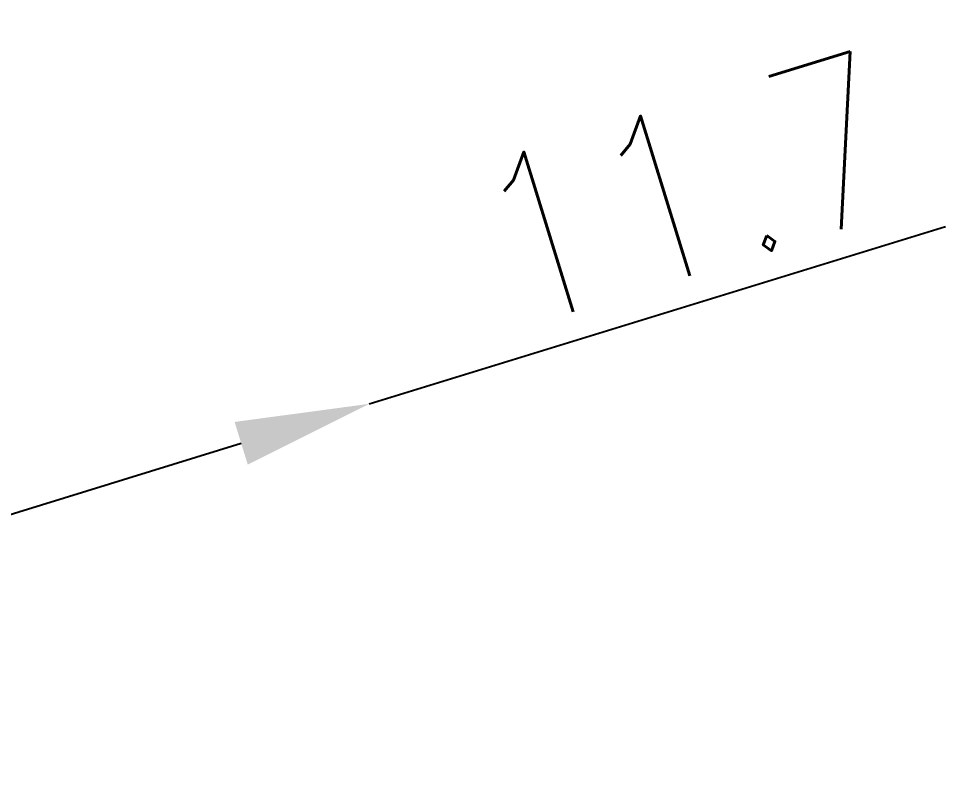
# Model space of a CAD drawing. Header units: millimetres. Extents: x 101000 to 102000, y 121011 to 122007.
# Drawn here: x 101656.44 to 101664.75, y 121145.93 to 121152.81 of the extents above; entities that cross this region are included whole.
import ezdxf

# ---------------------------------------------------------------- set-up
doc = ezdxf.new("R2010")
doc.units = ezdxf.units.MM
doc.header["$PDMODE"] = 34
doc.layers.get('Defpoints').update_dxf_attribs({"linetype": 'CONTINUOUS'})
doc.layers.add('L_340', color=7, linetype='CONTINUOUS')
doc.styles.get("Standard").update_dxf_attribs({"font": 'romans.shx', "width": 0.85})
doc.dimstyles.get("Standard").update_dxf_attribs({"dimtxt": 1.5, "dimasz": 1.2, "dimexe": 0.625, "dimexo": 0.625, "dimgap": 0.25, "dimtad": 1, "dimdec": 1, "dimzin": 0, "dimdsep": 46, "dimtxsty": 'Standard', "dimcen": -0.5, "dimadec": 0, "dimazin": 0, "dimtfac": 1, "dimtdec": 1, "dimtmove": 0, "dimatfit": 3, "dimfxl": 0, "dimtolj": 1, "dimtzin": 0, "dimarcsym": 0})

# ---------------------------------------------------------------- blocks, each defined once
blk = doc.blocks.new('*D543')
at = {"layer": 'Defpoints', "color": 0, "linetype": 'Continuous', "transparency": 16777216}
for p in [(101659.583, 121149.355), (101659.583, 121149.355), (101648.4492, 121145.9256)]:
    blk.add_point(p, dxfattribs=at)
at = {"layer": 'L_340', "color": 0, "linetype": 'Continuous', "lineweight": -2, "transparency": 16777216}
for p, q in [((101659.583, 121149.355), (101664.7472, 121150.9456)), ((101649.596, 121146.2789), (101658.4362, 121149.0018))]:
    blk.add_line(p, q, dxfattribs=at)
at = {"layer": 'L_340', "color": 0, "linetype": 'Continuous', "transparency": 16777216}
for points in [[(101658.3773, 121149.1929), (101658.495, 121148.8106), (101659.583, 121149.355)], [(101649.5371, 121146.47), (101649.6549, 121146.0877), (101648.4492, 121145.9256)]]:
    blk.add_solid(points, dxfattribs=at)
at = {"layer": 'L_340', "color": 0, "linetype": 'Continuous', "transparency": 16777216, "insert": (101662.4441, 121151.2826), "char_height": 1.5, "attachment_point": 5, "rotation": 17.1195}
blk.add_mtext('\\A1;11.7', dxfattribs=at)

msp = doc.modelspace()

# ---------------------------------------------------------------- dimensions: what is measured, and where the dimension line sits
at = {"layer": 'L_340', "linetype": 'Continuous'}
dim = msp.add_linear_dim(base=(101659.583, 121149.355), p1=(101648.4491778, 121145.9256409), p2=(101659.583, 121149.355), angle=197.1194991, dimstyle='Standard', dxfattribs=at)
dim.commit()
dim.dimension.update_dxf_attribs({"geometry": '*D543', "text_midpoint": (101662.7384931, 121150.3269321), "dimtype": 160})

doc.saveas('drawing.dxf')
